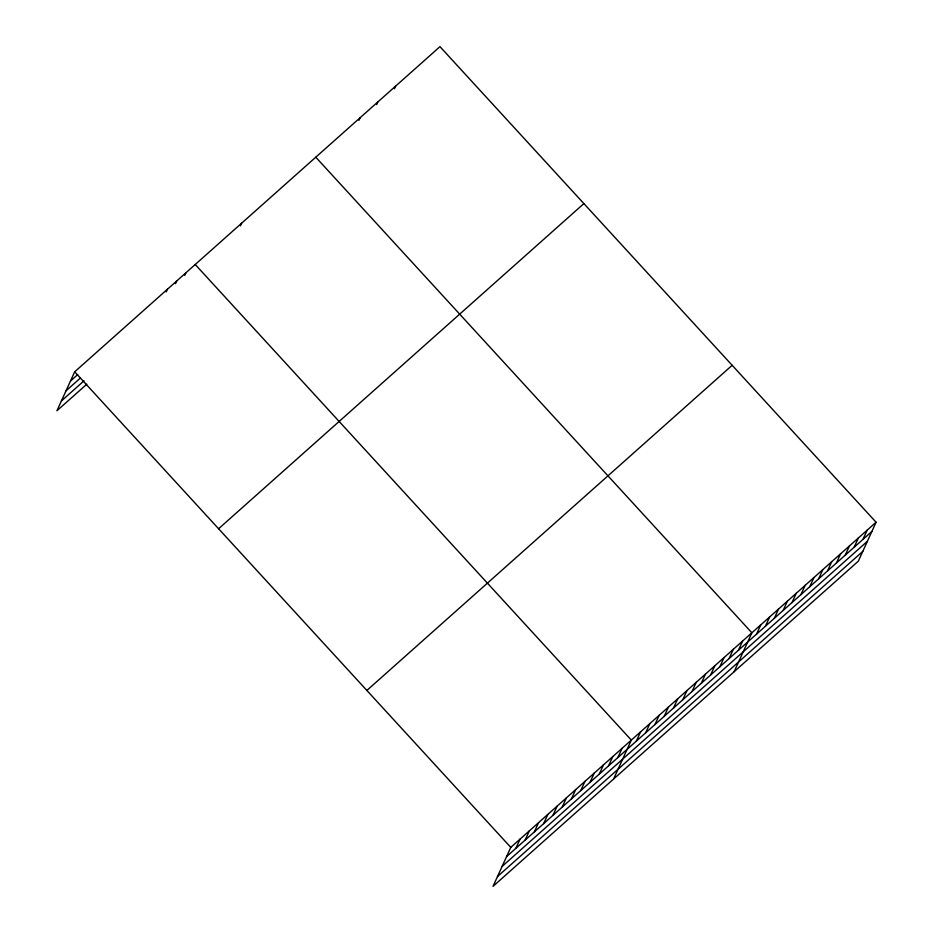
<?xml version="1.0" encoding="UTF-8"?>
<svg xmlns="http://www.w3.org/2000/svg" width="933" height="933" viewBox="0 0 933 933"><rect width="100%" height="100%" fill="white"/><g stroke="black" fill="none" stroke-linecap="round" stroke-linejoin="round"><path stroke-width="1.4" d="M876.075 522.235L510.783 847.386L493.032 886.35L858.313 561.188L876.075 522.235L439.968 46.65L74.687 371.812L56.925 410.765L86.804 384.174M166.202 291.912L167.404 289.265M175.474 283.655L176.687 281.02M184.746 275.398L185.959 272.763M240.387 225.879L241.589 223.232M358.925 120.357L360.126 117.721M376.675 104.566L377.877 101.93M394.414 88.775L395.615 86.139M515.844 848.377L520.054 839.14M525.116 840.12L529.326 830.883M534.387 831.863L538.598 822.626M543.659 823.606L547.869 814.369M552.942 815.36L557.153 806.124M562.214 807.103L566.424 797.867M571.486 798.846L575.696 789.61M580.758 790.601L584.968 781.353M590.029 782.344L594.239 773.107M599.301 774.087L603.511 764.85M608.573 765.83L612.783 756.593M617.844 757.584L622.054 748.336M613.576 779.043L631.326 740.091L195.23 264.506M636.388 741.07L640.598 731.834M645.659 732.813L649.869 723.576M654.943 724.568L659.153 715.319M664.214 716.311L668.425 707.074M673.486 708.054L677.696 698.817M682.758 699.797L686.968 690.56M692.029 691.551L696.24 682.303M701.301 683.294L705.511 674.058M710.573 675.037L714.783 665.8M719.844 666.78L724.055 657.543M729.116 658.535L733.326 649.286M738.388 650.278L742.598 641.041M734.119 671.748L751.87 632.784L315.774 157.199M756.535 634.125L760.745 624.888M765.41 626.23L769.62 616.993M774.285 618.334L778.495 609.097M783.149 610.439L787.359 601.202M792.024 602.543L796.234 593.295M800.899 594.636L805.109 585.399M809.762 586.74L813.973 577.504M818.638 578.845L822.848 569.608M827.513 570.949L831.723 561.713M836.376 563.054L840.586 553.817M845.251 555.158L849.462 545.922M854.127 547.263L858.337 538.026M862.99 539.367L867.2 530.131M70.476 381.049L77.684 374.623M65.998 390.857L80.425 378.017M61.391 400.957L84.063 380.781M218.59 528.754L583.883 203.592M366.867 690.443L732.16 365.293M506.572 856.622L871.865 531.472M502.106 866.43L867.398 541.28M497.499 876.542L862.792 551.38M74.687 371.812L510.783 847.386"/></g></svg>
